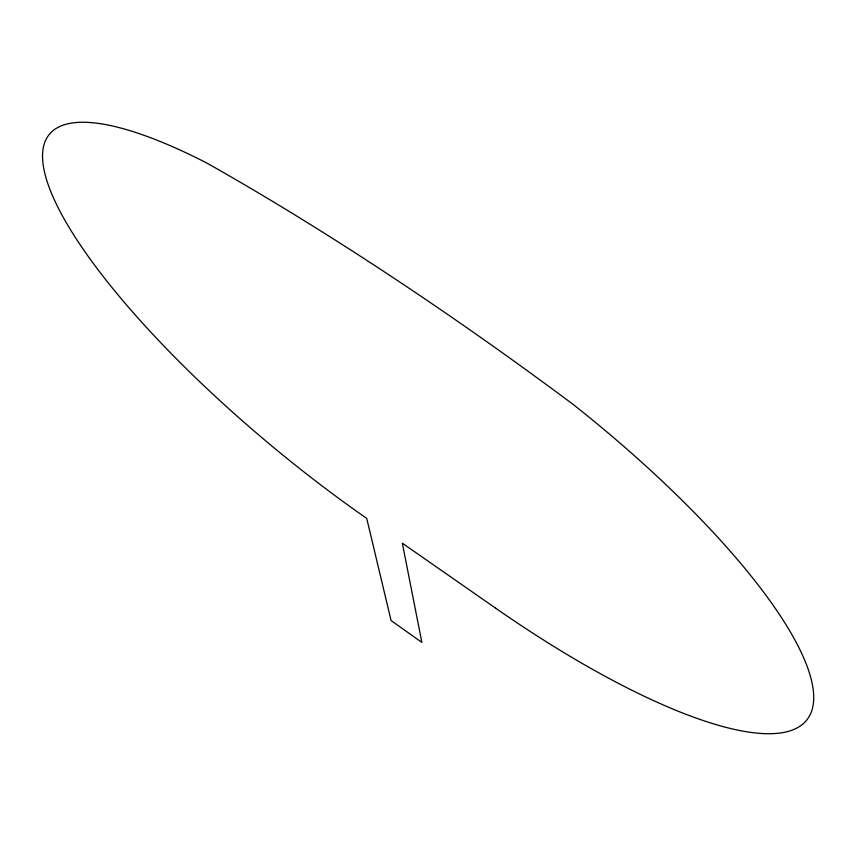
<?xml version="1.0" encoding="UTF-8"?>
<svg xmlns="http://www.w3.org/2000/svg" width="854" height="854" viewBox="0 0 854 854"><rect width="100%" height="100%" fill="white"/><g stroke="black" fill="none" stroke-linecap="round" stroke-linejoin="round"><path stroke-width="1.28" d="M495.63 608.165L402.33 543.197L421.865 642.389L391.089 620.559L366.729 518.41A380.863 100.196 39.3 0 1 53.823 198.662A380.863 100.196 39.3 0 1 206.572 162.911A901.941 193.815 37.6 0 1 573.098 404.38A388.922 105.202 37.9 0 1 811.321 711.926A388.922 105.202 37.9 0 1 495.63 608.165"/></g></svg>
